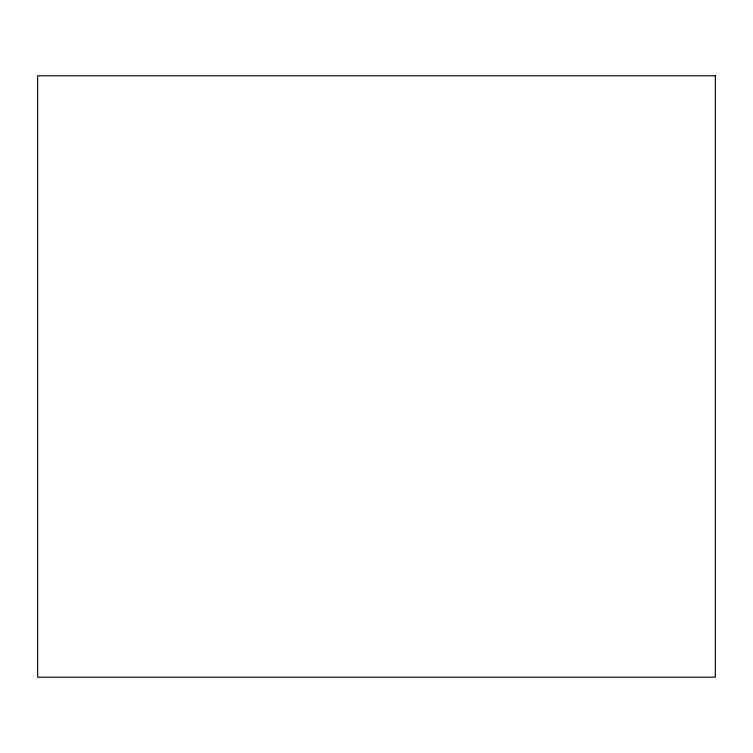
<?xml version="1.0" encoding="UTF-8"?>
<svg xmlns="http://www.w3.org/2000/svg" width="753" height="753" viewBox="0 0 753 753"><rect width="100%" height="100%" fill="white"/><g stroke="black" fill="none" stroke-linecap="round" stroke-linejoin="round"><path stroke-width="1.13" d="M715.35 75.789L37.65 75.789L37.65 677.211L715.35 677.211L715.35 75.789"/></g></svg>
